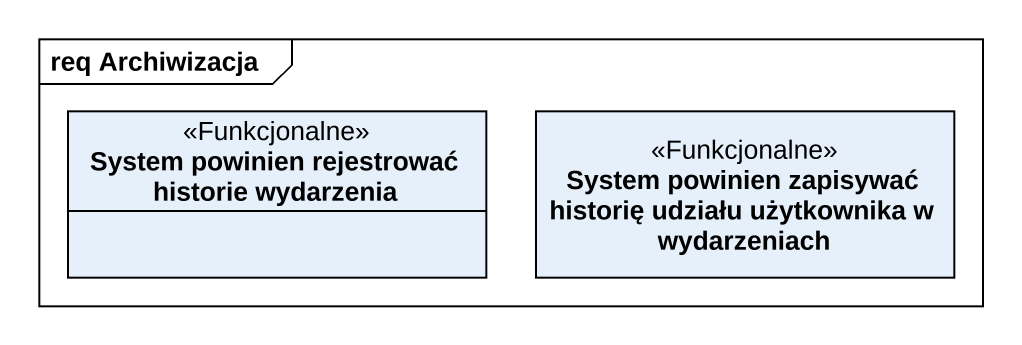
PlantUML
@startuml
mainframe req Archiwizacja
hide circle
hide empty members
class "System powinien rejestrować historie wydarzenia" as System_powinien_rejestrować <<Funkcjonalne>>
class "System powinien zapisywać historię udziału użytkownika w wydarzeniach" as System_powinien_zapisywać <<Funkcjonalne>>
@enduml
